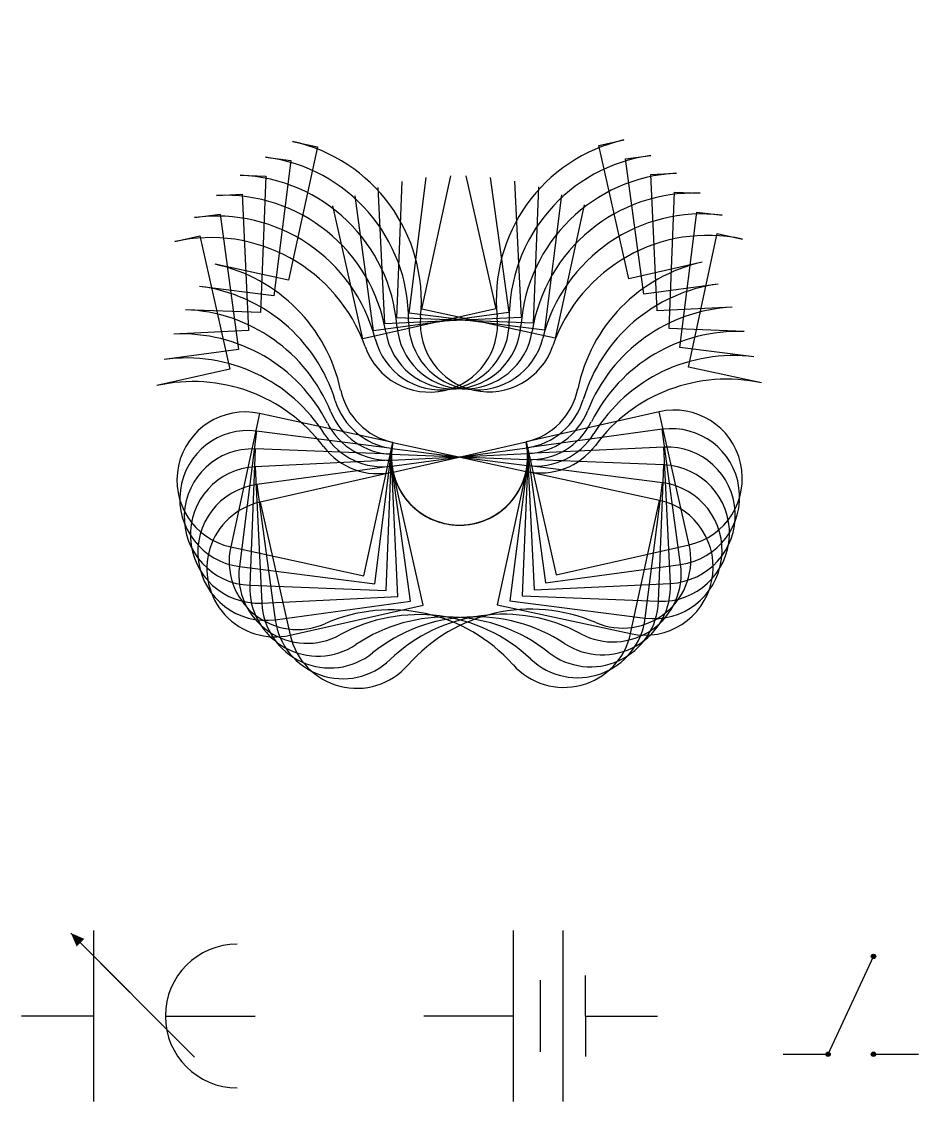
# Model space of a CAD drawing. Header units: inches. Extents: x 0 to 93838, y -1 to 60645.
# Drawn here: x 6103.9 to 6474.4, y 2251.6 to 2697.5 of the extents above; entities that cross this region are included whole.
import ezdxf

# ---------------------------------------------------------------- set-up
doc = ezdxf.new("R2010")
doc.units = ezdxf.units.IN
doc.header["$MEASUREMENT"] = 0

# ---------------------------------------------------------------- blocks, each defined once
blk = doc.blocks.new('*U1204')
for p, q in [((-28.17, 70.43), (-84.52, 70.43)), ((-84.52, 70.43), (-84.52, 14.09)), ((-28.17, 14.09), (-28.17, 70.43)), ((84.52, 70.43), (28.17, 70.43)), ((28.17, 70.43), (28.17, 14.09)), ((84.52, 14.09), (84.52, 70.43)), ((-84.52, 14.09), (-28.17, 14.09)), ((28.17, 14.09), (-28.17, 14.09)), ((28.17, 14.09), (84.52, 14.09)), ((-115.47, -42.26), (-84.52, -42.26)), ((-84.52, -42.26), (-84.52, -98.61)), ((-28.17, -42.26), (28.17, -42.26)), ((-28.17, -42.26), (-28.17, -42.26)), ((-28.17, -98.61), (-28.17, -42.26)), ((28.17, -42.26), (28.17, -98.61)), ((84.52, -98.61), (84.52, -42.26)), ((84.52, -42.26), (115.47, -42.26)), ((-84.52, -98.61), (-95.12, -98.61)), ((95.12, -98.61), (84.52, -98.61))]:
    blk.add_line(p, q)
for centre, radius, start, end in [((-56.35, 70.43), 28.17, 53.9681, 180), ((56.35, 70.43), 28.17, 0, 126.0319), ((0, 147.9), 67.62, 233.9681, 306.0319), ((-84.52, 42.26), 28.17, 90, 270), ((84.52, 42.26), 28.17, 270, 90), ((0, 14.09), 28.17, 0, 180), ((-28.17, -14.09), 28.17, 90, 155.6843), ((28.17, -14.09), 28.17, 24.3157, 90), ((-115.47, 25.36), 67.62, 270, 335.6843), ((115.47, 25.36), 67.62, 204.3157, 270), ((0, -42.26), 28.17, 6.7563, 173.2437), ((-95.12, -30.99), 67.62, 270, 353.2437), ((95.12, -30.99), 67.62, 186.7563, 270)]:
    blk.add_arc(centre, radius, start, end)
blk = doc.blocks.new('*U1114')
at = {"color": 0, "linetype": 'ByBlock', "lineweight": -2, "transparency": 16777216}
for p, rotation in [((1327.67, 340.45), 24.99999999999999), ((1326.54, 339.98), 19.99999999999995), ((1325.36, 339.61), 14.99999999999994), ((1324.16, 339.35), 9.999999999999977), ((1322.94, 339.19), 4.999999999999918)]:
    blk.add_blockref('*U1204', p, dxfattribs=dict(at, rotation=rotation))
blk.add_blockref('*U1204', (1321.72, 339.13), dxfattribs=at)

msp = doc.modelspace()

# ---------------------------------------------------------------- hatches: boundary and pattern name
h = msp.add_hatch(color=256)
h.dxf.hatch_style = 1
h.paths.add_polyline_path([(6454.95513, 2311.44231, 1), (6456.78348, 2311.44231, 1)])
h = msp.add_hatch(color=256)
h.dxf.hatch_style = 1
h.paths.add_polyline_path([(6437.48707, 2271.87139, 0.54814605), (6436.18775, 2271.0423), (6437.10193, 2271.0423)])
h.paths.add_polyline_path([(6438.0161, 2271.0423, 0.291867779), (6437.48707, 2271.87139), (6437.10193, 2271.0423), (6436.18775, 2271.0423, 1)])
h = msp.add_hatch(color=256)
h.dxf.hatch_style = 1
h.paths.add_polyline_path([(6454.95513, 2271.0423, 1), (6456.78348, 2271.0423, 1)])

# ---------------------------------------------------------------- linework, layer by layer
for p, q in [((6175.33843, 2269.80283), (6124.26337, 2321.09857)), ((6133.60877, 2322.09885), (6133.60877, 2251.56717)), ((6307.17516, 2251.56719), (6307.17516, 2322.09886)), ((6307.17516, 2251.56719), (6307.17516, 2322.09886)), ((6327.59226, 2322.09888), (6327.59226, 2251.56721)), ((6437.10193, 2271.0423), (6455.8693, 2311.44231)), ((6318.31175, 2271.98425), (6318.31175, 2301.6818)), ((6318.31175, 2271.98425), (6318.31175, 2301.6818)), ((6318.31175, 2271.98425), (6318.31175, 2301.6818)), ((6318.31175, 2271.98425), (6318.31175, 2301.6818)), ((6336.87272, 2286.83303), (6336.87272, 2303.5379)), ((6133.60877, 2286.83301), (6103.91122, 2286.83301)), ((6163.30631, 2286.83301), (6193.00386, 2286.83301)), ((6163.30631, 2286.83301), (6200.42825, 2286.83301)), ((6307.17516, 2286.83303), (6270.05324, 2286.83303)), ((6307.17516, 2286.83303), (6270.05324, 2286.83303)), ((6336.87272, 2286.83303), (6366.57026, 2286.83303)), ((6336.87272, 2286.83303), (6366.57026, 2286.83303)), ((6336.87272, 2286.83303), (6336.87272, 2270.12815)), ((6418.54096, 2271.0423), (6437.10193, 2271.0423)), ((6455.8693, 2271.0423), (6474.43027, 2271.0423))]:
    msp.add_line(p, q)
msp.add_lwpolyline([(6124.26337, 2321.09857), (6148.66101, 2296.59551), (6148.66101, 2296.59551)])
for centre in [(6455.8693, 2311.44231), (6437.10193, 2271.0423), (6455.8693, 2271.0423)]:
    msp.add_circle(centre, 0.91417)
msp.add_arc((6193.00386, 2286.83301), 29.69755, 90, 270)
msp.add_solid([(6129.8038, 2318.6909), (6124.26337, 2321.09857), (6126.65789, 2315.53702)])

# ---------------------------------------------------------------- block references
at = {"rotation": 167.7559567807185}
msp.add_blockref('*U1114', (7651.4069, 2582.60281), dxfattribs=at)

doc.saveas('drawing.dxf')
